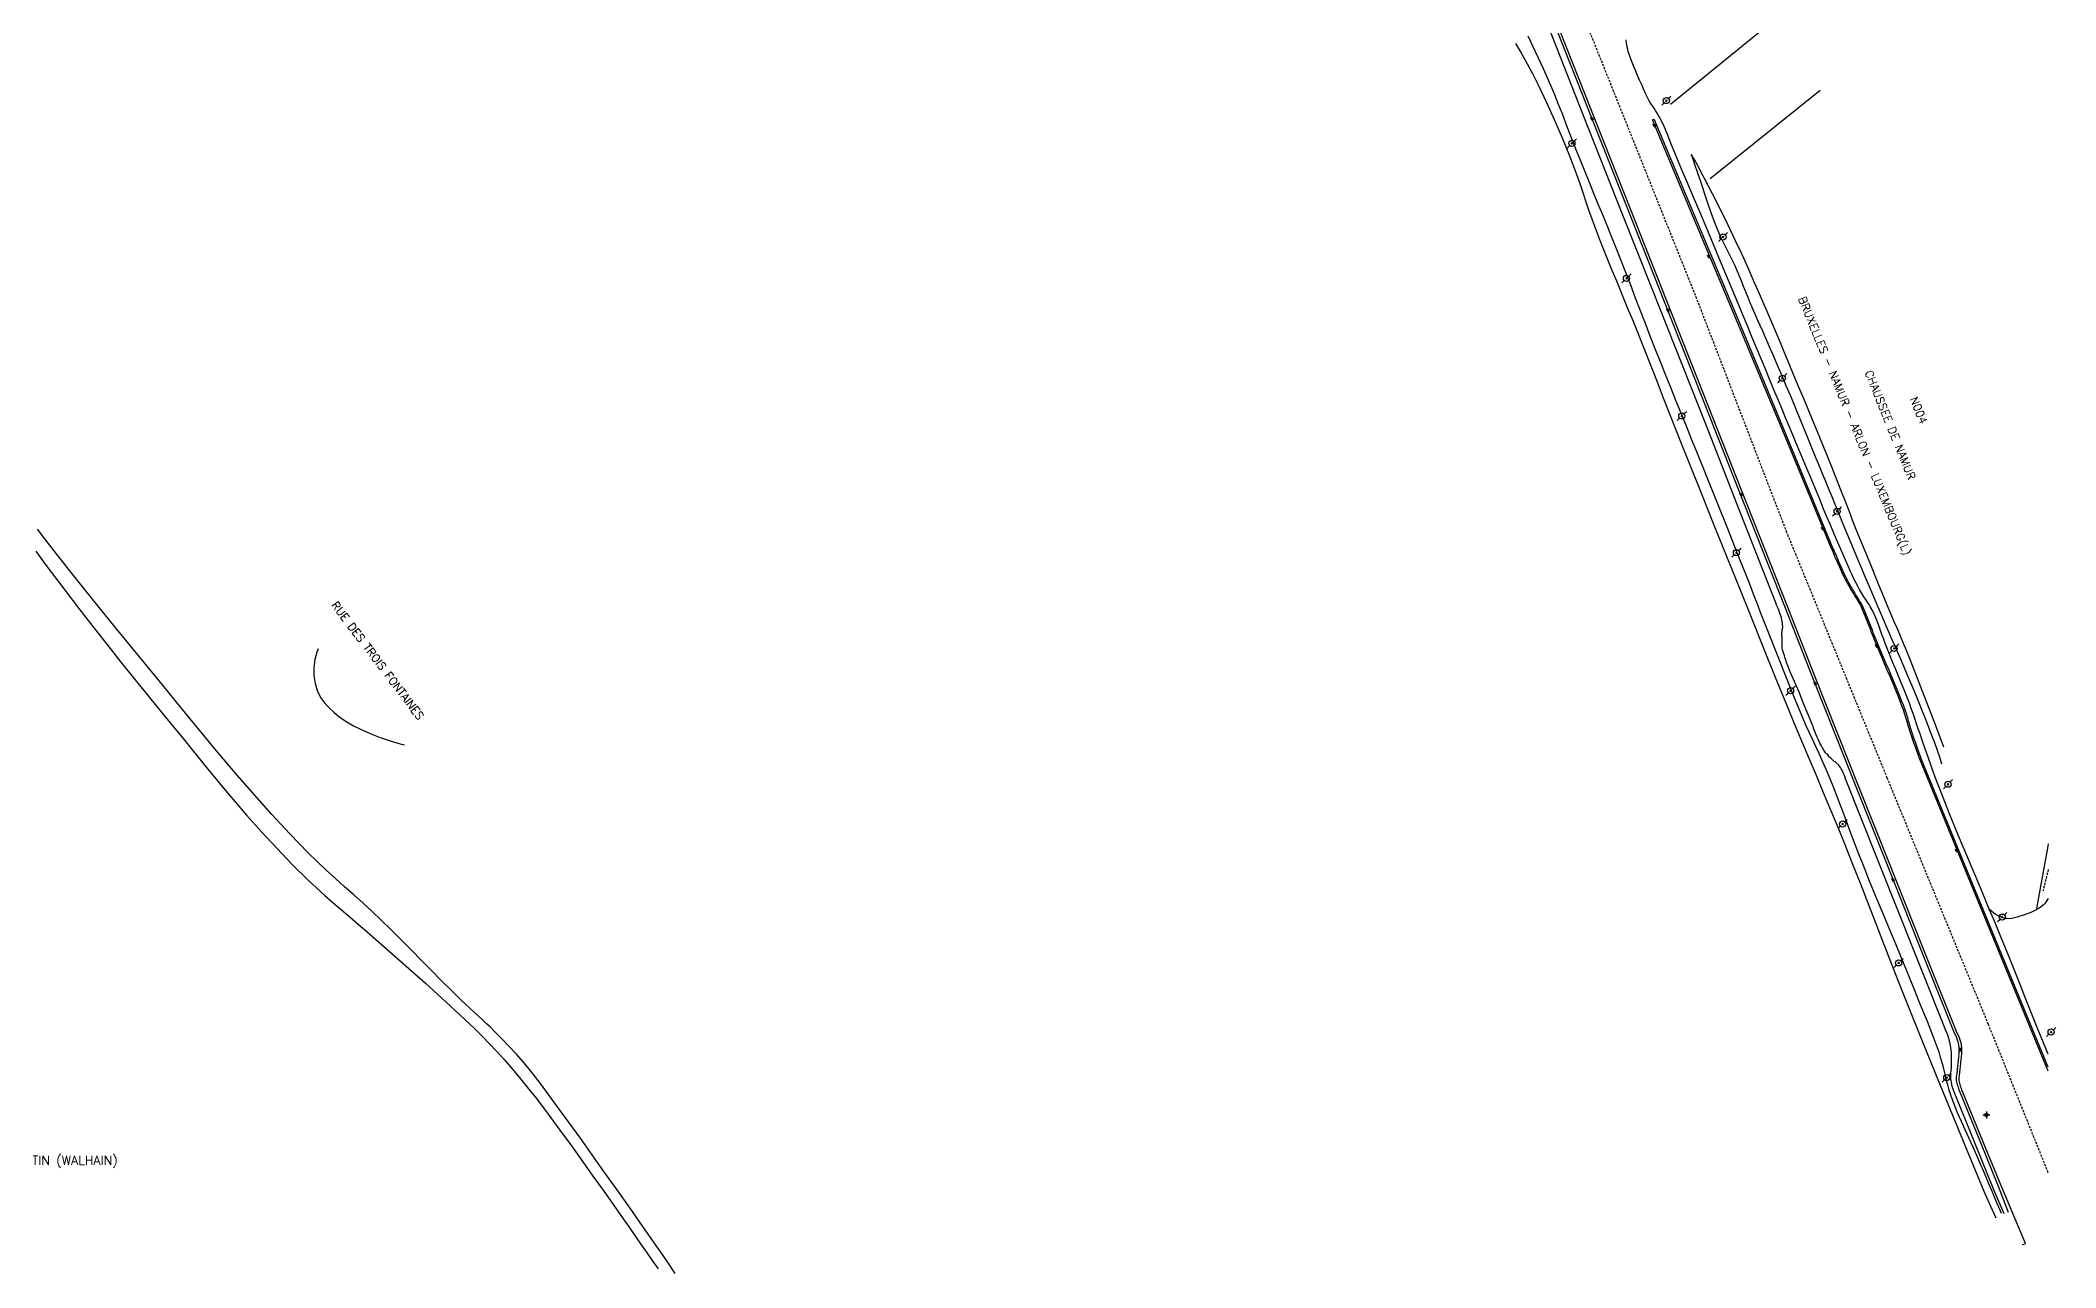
# Model space of a CAD drawing. Header units: millimetres. Extents: x 169000 to 170002, y 147000 to 148001.
# Drawn here: x 169560.9 to 170001.6, y 147230.6 to 147498.8 of the extents above; entities that cross this region are included whole.
import ezdxf
from ezdxf.enums import TextEntityAlignment as Align

# ---------------------------------------------------------------- set-up
doc = ezdxf.new("R2010")
doc.units = ezdxf.units.MM
doc.linetypes.add('DASHED', pattern=[0.75, 0.5, -0.25])
doc.layers.get('0').update_dxf_attribs({"linetype": 'CONTINUOUS'})
for name, color, linetype in [('W0001', 6, 'DASHED'), ('W0004', 5, 'CONTINUOUS'), ('W0008', 7, 'CONTINUOUS'), ('W0017', 7, 'CONTINUOUS'), ('W0071', 7, 'CONTINUOUS'), ('W0112', 1, 'DASHED'), ('W0211', 2, 'CONTINUOUS'), ('W0214', 2, 'CONTINUOUS'), ('W0330', 7, 'CONTINUOUS'), ('W0401', 7, 'CONTINUOUS'), ('W0473', 7, 'CONTINUOUS'), ('W0510', 5, 'CONTINUOUS'), ('W0853', 7, 'CONTINUOUS'), ('W0980', 7, 'CONTINUOUS'), ('W0989', 7, 'CONTINUOUS'), ('W0990', 7, 'CONTINUOUS')]:
    doc.layers.add(name, color=color, linetype=linetype)
doc.styles.get("Standard").update_dxf_attribs({"font": 'romans.shx', "width": 0.85})

# ---------------------------------------------------------------- blocks, each defined once
blk = doc.blocks.new('T473')
for p, q in [((-0.166667, 0.166667), (0.166667, -0.166667)), ((-0.166667, -0.166667), (0.166667, 0.166667)), ((0.500001, 0.500001), (1.000002, 1.000002)), ((-1.000002, -1.000002), (-0.500001, -0.500001))]:
    blk.add_line(p, q)
blk.add_ellipse((0, 0), major_axis=(0.471405, 0.471405), ratio=1, start_param=5.4977871438, end_param=11.780972451)
blk = doc.blocks.new('T401')
for p, q in [((-0.3, 0.3), (0, 0.3)), ((-0.3, -0.25), (-0.3, 0.3)), ((-0.3, 0.15), (0, 0.15)), ((-0.3, 0), (0, 0)), ((0, 0.3), (0, -0.25)), ((-0.3, -0.15), (0, -0.15)), ((-0.3, -0.25), (-0.3, -0.3)), ((-0.3, -0.3), (0, -0.3)), ((0, -0.3), (0, -0.25))]:
    blk.add_line(p, q)
blk = doc.blocks.new('T853')
for p, q in [((-0.75, 0), (0.75, 0)), ((0, 0.75), (0, -0.75))]:
    blk.add_line(p, q)
blk.add_ellipse((0, 0), major_axis=(-0.265, 0.265), ratio=1, start_param=3.926991, end_param=10.210176)

msp = doc.modelspace()

# ---------------------------------------------------------------- linework, layer by layer
at = {"layer": 'W0001'}
msp.add_lwpolyline([(170000, 147251.35), (169986.93, 147283.75), (169964.81, 147337.57), (169942.87, 147391.2), (169923.15, 147442.32), (169892.78, 147518.04), (169887.83, 147530.19), (169856.15, 147607.84), (169831.59, 147667.6)], dxfattribs=at)
at = {"layer": 'W0004'}
for points in [[(169979.49, 147281.83), (169971.82, 147300.9), (169964.38, 147319.62), (169958.15, 147335.3), (169948.49, 147359.52), (169942.57, 147374.68), (169932.35, 147400.53), (169922.94, 147424.29), (169907.99, 147462.15), (169893.99, 147497.46), (169883.27, 147524.52)], [(169980.07, 147281.83), (169972.4, 147300.9), (169964.96, 147319.62), (169958.73, 147335.3), (169949.07, 147359.52), (169943.15, 147374.68), (169932.93, 147400.53), (169923.52, 147424.29), (169908.57, 147462.15), (169894.57, 147497.46), (169883.85, 147524.52)], [(169913.86, 147481.39), (169913.79, 147481.52), (169913.48, 147481.42)], [(169952.38, 147388.25), (169942.34, 147412.61), (169932.07, 147437.15), (169913.48, 147481.42)], [(169952.76, 147388.22), (169942.72, 147412.59), (169932.45, 147437.13), (169913.86, 147481.39)], [(169971.9, 147341.71), (169971.68, 147342.32), (169971.45, 147342.93), (169971.23, 147343.54), (169971.02, 147344.16), (169970.63, 147345.27), (169970.24, 147346.38), (169969.87, 147347.5), (169969.5, 147348.62), (169969.4, 147348.98), (169969.29, 147349.34), (169969.19, 147349.7), (169969.09, 147350.06), (169968.99, 147350.42), (169968.89, 147350.78), (169968.79, 147351.14), (169968.67, 147351.5), (169968.32, 147352.52), (169967.94, 147353.54), (169967.56, 147354.55), (169967.16, 147355.56), (169966.59, 147356.97), (169966, 147358.38), (169965.4, 147359.78), (169964.8, 147361.18), (169964.2, 147362.57), (169963.59, 147363.97), (169963, 147365.38), (169962.42, 147366.78), (169962.2, 147367.31), (169961.99, 147367.83), (169961.79, 147368.36), (169961.58, 147368.89), (169961.38, 147369.41), (169961.17, 147369.94), (169960.96, 147370.47), (169960.75, 147370.99), (169960.33, 147372.07), (169959.91, 147373.15), (169959.47, 147374.23), (169958.99, 147375.28), (169958.69, 147375.83), (169958.38, 147376.37), (169958.05, 147376.9), (169957.73, 147377.43), (169957.56, 147377.71), (169957.39, 147377.99), (169957.22, 147378.27), (169957.05, 147378.55), (169956.88, 147378.82), (169956.72, 147379.11), (169956.55, 147379.39), (169956.39, 147379.67), (169956.09, 147380.2), (169955.81, 147380.72), (169955.52, 147381.25), (169955.25, 147381.79), (169955.02, 147382.29), (169954.79, 147382.79), (169954.57, 147383.3), (169954.35, 147383.81), (169953.85, 147384.92), (169953.36, 147386.04), (169952.87, 147387.15), (169952.38, 147388.27)], [(169972.28, 147341.66), (169972.05, 147342.27), (169971.83, 147342.88), (169971.61, 147343.49), (169971.4, 147344.11), (169971.01, 147345.22), (169970.62, 147346.33), (169970.24, 147347.45), (169969.88, 147348.57), (169969.77, 147348.93), (169969.67, 147349.29), (169969.57, 147349.65), (169969.47, 147350.01), (169969.37, 147350.37), (169969.27, 147350.73), (169969.16, 147351.09), (169969.05, 147351.45), (169968.7, 147352.47), (169968.32, 147353.49), (169967.93, 147354.5), (169967.54, 147355.51), (169966.97, 147356.92), (169966.38, 147358.33), (169965.78, 147359.73), (169965.18, 147361.13), (169964.57, 147362.52), (169963.97, 147363.92), (169963.38, 147365.32), (169962.79, 147366.73), (169962.58, 147367.26), (169962.37, 147367.78), (169962.17, 147368.31), (169961.96, 147368.84), (169961.75, 147369.36), (169961.55, 147369.89), (169961.34, 147370.42), (169961.13, 147370.94), (169960.71, 147372.02), (169960.29, 147373.1), (169959.85, 147374.18), (169959.36, 147375.23), (169959.07, 147375.78), (169958.75, 147376.32), (169958.43, 147376.84), (169958.1, 147377.38), (169957.94, 147377.66), (169957.77, 147377.94), (169957.6, 147378.22), (169957.43, 147378.49), (169957.26, 147378.77), (169957.09, 147379.06), (169956.93, 147379.34), (169956.77, 147379.62), (169956.47, 147380.14), (169956.18, 147380.67), (169955.9, 147381.2), (169955.63, 147381.74), (169955.39, 147382.24), (169955.17, 147382.74), (169954.95, 147383.25), (169954.72, 147383.76), (169954.23, 147384.87), (169953.74, 147385.99), (169953.24, 147387.1), (169952.76, 147388.22)], [(170000, 147273.54), (169983.63, 147313.16), (169971.9, 147341.71)], [(170000, 147274.4), (169984.01, 147313.11), (169972.28, 147341.66)], [(169980.55, 147269.47), (169980.44, 147269.75), (169980.34, 147270.03), (169980.25, 147270.32), (169980.17, 147270.61), (169980.1, 147270.91), (169980.03, 147271.21), (169979.97, 147271.51), (169979.95, 147271.82), (169979.96, 147272.24), (169980, 147272.66), (169980.07, 147273.07), (169980.12, 147273.48), (169980.15, 147273.8), (169980.19, 147274.11), (169980.22, 147274.43), (169980.25, 147274.75), (169980.28, 147275.06), (169980.31, 147275.38), (169980.34, 147275.69), (169980.37, 147276.01), (169980.43, 147276.43), (169980.48, 147276.85), (169980.53, 147277.27), (169980.55, 147277.7), (169980.54, 147278.21), (169980.51, 147278.72), (169980.45, 147279.23), (169980.35, 147279.74), (169980.19, 147280.28), (169980, 147280.82), (169979.76, 147281.33), (169979.49, 147281.83)], [(169981.13, 147269.47), (169981.02, 147269.75), (169980.92, 147270.03), (169980.83, 147270.32), (169980.75, 147270.61), (169980.68, 147270.91), (169980.61, 147271.21), (169980.55, 147271.51), (169980.53, 147271.82), (169980.54, 147272.24), (169980.59, 147272.66), (169980.65, 147273.07), (169980.7, 147273.48), (169980.74, 147273.8), (169980.77, 147274.11), (169980.8, 147274.43), (169980.83, 147274.75), (169980.86, 147275.06), (169980.89, 147275.38), (169980.92, 147275.69), (169980.96, 147276.01), (169981.01, 147276.43), (169981.06, 147276.85), (169981.11, 147277.27), (169981.13, 147277.7), (169981.12, 147278.21), (169981.09, 147278.72), (169981.03, 147279.23), (169980.93, 147279.74), (169980.77, 147280.28), (169980.58, 147280.82), (169980.34, 147281.33), (169980.07, 147281.83)], [(169991.33, 147242.68), (169989.09, 147248.33), (169985.29, 147257.85), (169980.55, 147269.47)], [(169995.03, 147235.88), (169989.81, 147248.34), (169985.87, 147257.85), (169981.13, 147269.47)], [(169994.34, 147235.59), (169995.03, 147235.88)]]:
    msp.add_lwpolyline(points, dxfattribs=at)
at = {"layer": 'W0008'}
for points in [[(169940.57, 147375.51), (169937.62, 147383.08), (169931.97, 147397.38), (169925.09, 147414.91), (169920.07, 147427.62), (169913.38, 147444.52), (169906.85, 147460.99), (169898.33, 147482.5), (169885.16, 147515.95)], [(170000, 147277.26), (169998.43, 147280.95), (169997.55, 147283.11), (169996.68, 147285.27), (169995.82, 147287.44), (169994.97, 147289.61), (169994.13, 147291.78), (169993.28, 147293.95), (169992.42, 147296.12), (169991.55, 147298.28), (169990.67, 147300.42), (169989.79, 147302.56), (169988.9, 147304.7), (169988.01, 147306.83), (169987.11, 147308.97), (169986.22, 147311.1), (169985.32, 147313.24), (169984.44, 147315.38), (169982.43, 147320.18), (169980.41, 147324.98), (169978.41, 147329.79), (169976.49, 147334.62), (169975.52, 147337.2), (169974.57, 147339.79), (169973.65, 147342.39), (169972.73, 147344.99), (169972.34, 147346.11), (169971.96, 147347.22), (169971.58, 147348.34), (169971.2, 147349.46), (169970.82, 147350.58), (169970.44, 147351.7), (169970.04, 147352.81), (169969.63, 147353.92), (169969.06, 147355.41), (169968.47, 147356.89), (169967.87, 147358.37), (169967.26, 147359.85), (169966.65, 147361.32), (169966.04, 147362.79), (169965.43, 147364.27), (169964.84, 147365.75), (169964.42, 147366.82), (169964.03, 147367.9), (169963.64, 147368.98), (169963.25, 147370.07), (169962.85, 147371.15), (169962.43, 147372.22), (169961.98, 147373.28), (169961.48, 147374.32), (169961.28, 147374.72), (169961.05, 147375.1), (169960.82, 147375.48), (169960.58, 147375.86), (169960.33, 147376.23), (169960.09, 147376.6), (169959.85, 147376.97), (169959.62, 147377.35), (169959.18, 147378.08), (169958.75, 147378.81), (169958.33, 147379.55), (169957.93, 147380.3), (169957.5, 147381.15), (169957.1, 147382.02), (169956.7, 147382.89), (169956.31, 147383.76), (169955.28, 147386.08), (169954.27, 147388.41), (169953.27, 147390.75), (169952.28, 147393.09), (169951.54, 147394.83), (169950.81, 147396.56), (169950.09, 147398.31), (169949.37, 147400.05), (169948.65, 147401.79), (169947.92, 147403.53), (169947.2, 147405.27), (169946.48, 147407.01), (169945.7, 147408.88), (169944.91, 147410.75), (169944.13, 147412.61), (169943.35, 147414.48), (169942.56, 147416.34), (169941.78, 147418.21), (169941, 147420.08), (169940.22, 147421.94), (169939.22, 147424.36), (169938.21, 147426.77), (169937.21, 147429.19), (169936.21, 147431.6), (169935.21, 147434.02), (169934.21, 147436.44), (169933.21, 147438.85), (169932.2, 147441.26), (169930.1, 147446.29), (169928, 147451.31), (169925.89, 147456.32), (169923.78, 147461.34), (169922.42, 147464.56), (169921.06, 147467.79), (169919.69, 147471.01), (169918.33, 147474.23), (169917.54, 147476.14), (169916.78, 147478.05), (169915.98, 147479.96), (169915.1, 147481.82), (169914.8, 147482.37), (169914.48, 147482.91), (169914.15, 147483.44), (169913.81, 147483.97), (169913.68, 147484.17), (169913.54, 147484.38), (169913.4, 147484.58), (169913.26, 147484.78), (169913.12, 147484.98), (169912.98, 147485.19), (169912.85, 147485.39), (169912.73, 147485.61), (169912.29, 147486.45), (169911.88, 147487.3), (169911.5, 147488.17), (169911.11, 147489.04), (169910.65, 147490.08), (169910.18, 147491.12), (169909.73, 147492.17), (169909.3, 147493.22), (169908.99, 147493.99), (169908.69, 147494.76), (169908.41, 147495.53), (169908.16, 147496.33), (169908.04, 147496.82), (169907.95, 147497.32), (169907.87, 147497.82), (169907.78, 147498.32), (169907.73, 147498.62), (169907.69, 147498.92)], [(169955.56, 147337.78), (169955.42, 147338.17), (169955.26, 147338.55), (169955.09, 147338.92), (169954.9, 147339.29), (169954.73, 147339.59), (169954.54, 147339.89), (169954.34, 147340.18), (169954.12, 147340.45), (169953.98, 147340.59), (169953.83, 147340.73), (169953.68, 147340.86), (169953.52, 147340.98), (169953.37, 147341.1), (169953.21, 147341.23), (169953.06, 147341.35), (169952.91, 147341.48), (169952.67, 147341.71), (169952.43, 147341.94), (169952.2, 147342.18), (169951.97, 147342.42), (169951.77, 147342.63), (169951.57, 147342.83), (169951.37, 147343.05), (169951.19, 147343.27), (169950.9, 147343.71), (169950.63, 147344.16), (169950.38, 147344.63), (169950.13, 147345.09), (169949.9, 147345.57), (169949.67, 147346.07), (169949.46, 147346.56), (169949.25, 147347.06), (169949.11, 147347.41), (169948.97, 147347.76), (169948.84, 147348.11), (169948.7, 147348.47), (169948.57, 147348.82), (169948.44, 147349.18), (169948.3, 147349.53), (169948.17, 147349.88), (169947.53, 147351.46), (169946.88, 147353.04), (169946.22, 147354.61), (169945.57, 147356.19), (169945.22, 147357.02), (169944.86, 147357.84), (169944.5, 147358.67), (169944.15, 147359.49), (169943.79, 147360.32), (169943.45, 147361.15), (169943.11, 147361.98), (169942.79, 147362.82), (169942.66, 147363.2), (169942.54, 147363.58), (169942.43, 147363.96), (169942.31, 147364.34), (169942.18, 147364.75), (169942.04, 147365.17), (169941.92, 147365.59), (169941.84, 147366.03), (169941.81, 147366.23), (169941.8, 147366.44), (169941.8, 147366.64), (169941.81, 147366.85), (169941.82, 147367.05), (169941.83, 147367.26), (169941.84, 147367.46), (169941.84, 147367.67), (169941.83, 147367.84), (169941.82, 147368.02), (169941.8, 147368.2), (169941.79, 147368.38), (169941.77, 147368.56), (169941.76, 147368.74), (169941.76, 147368.92), (169941.76, 147369.1), (169941.77, 147369.31), (169941.79, 147369.51), (169941.82, 147369.71), (169941.85, 147369.91), (169941.89, 147370.11), (169941.91, 147370.31), (169941.93, 147370.51), (169941.94, 147370.72), (169941.92, 147371.09), (169941.88, 147371.45), (169941.83, 147371.82), (169941.76, 147372.18), (169941.66, 147372.6), (169941.54, 147373.01), (169941.4, 147373.42), (169941.25, 147373.82), (169941.09, 147374.25), (169940.91, 147374.67), (169940.72, 147375.09), (169940.52, 147375.51)], [(169977.75, 147282.09), (169966.23, 147310.91), (169955.51, 147337.8)], [(169979.39, 147269.2), (169979.15, 147269.82), (169978.95, 147270.46), (169978.81, 147271.11), (169978.71, 147271.77), (169978.68, 147272.38), (169978.72, 147273), (169978.77, 147273.61), (169978.81, 147274.22), (169978.82, 147274.57), (169978.84, 147274.93), (169978.85, 147275.29), (169978.86, 147275.65), (169978.87, 147276.01), (169978.88, 147276.37), (169978.87, 147276.73), (169978.86, 147277.09), (169978.83, 147277.61), (169978.79, 147278.13), (169978.73, 147278.65), (169978.63, 147279.16), (169978.46, 147279.91), (169978.25, 147280.66), (169978.01, 147281.39), (169977.73, 147282.11)], [(169990.38, 147242.38), (169988.12, 147247.61), (169982.82, 147260.6), (169979.39, 147269.2)]]:
    msp.add_lwpolyline(points, dxfattribs=at)
at = {"layer": 'W0017'}
msp.add_lwpolyline([(170000, 147311.3), (169999.83, 147311.03), (169999.58, 147310.63), (169999.31, 147310.25), (169998.99, 147309.91), (169998.52, 147309.51), (169998.01, 147309.16), (169997.49, 147308.85), (169996.95, 147308.57), (169996.17, 147308.21), (169995.38, 147307.9), (169994.58, 147307.63), (169993.77, 147307.38), (169993.2, 147307.21), (169992.63, 147307.04), (169992.05, 147306.91), (169991.45, 147306.85), (169991.02, 147306.87), (169990.59, 147306.92), (169990.17, 147307.02), (169989.76, 147307.16), (169989.05, 147307.48), (169988.37, 147307.87), (169987.74, 147308.33), (169987.15, 147308.85)], dxfattribs=at)
at = {"layer": 'W0071'}
for points in [[(169699.74, 147229.36), (169698.34, 147231.42), (169696.94, 147233.48), (169695.52, 147235.53), (169692.7, 147239.57), (169689.87, 147243.6), (169687.03, 147247.62), (169684.17, 147251.64), (169681.6, 147255.26), (169679.02, 147258.88), (169676.42, 147262.49), (169673.78, 147266.07), (169672.03, 147268.45), (169670.27, 147270.82), (169668.47, 147273.17), (169666.61, 147275.46), (169665.06, 147277.23), (169663.46, 147278.95), (169661.83, 147280.64), (169660.18, 147282.31), (169659.32, 147283.16), (169658.44, 147283.99), (169657.55, 147284.81), (169656.65, 147285.63), (169655.76, 147286.44), (169654.87, 147287.25), (169653.98, 147288.08), (169653.1, 147288.91), (169650.87, 147291.09), (169648.66, 147293.3), (169646.47, 147295.51), (169644.29, 147297.74), (169642.1, 147299.97), (169639.91, 147302.18), (169637.7, 147304.38), (169635.46, 147306.56), (169633.48, 147308.42), (169631.48, 147310.24), (169629.46, 147312.05), (169627.44, 147313.85), (169625.42, 147315.66), (169623.41, 147317.48), (169621.43, 147319.34), (169619.5, 147321.24), (169615.48, 147325.37), (169611.57, 147329.6), (169607.73, 147333.9), (169603.93, 147338.23), (169599.78, 147343.09), (169595.7, 147348.02), (169591.66, 147352.98), (169587.62, 147357.93), (169582.6, 147364.06), (169577.59, 147370.2), (169572.6, 147376.35), (169567.64, 147382.53), (169565.78, 147384.88), (169563.94, 147387.23), (169562.1, 147389.59), (169560.27, 147391.96)], [(169559.89, 147387.17), (169561.05, 147385.62), (169562.21, 147384.07), (169563.37, 147382.53), (169566.37, 147378.59), (169569.36, 147374.66), (169572.38, 147370.74), (169575.42, 147366.84), (169578.52, 147362.95), (169581.65, 147359.07), (169584.8, 147355.21), (169587.95, 147351.36), (169592.41, 147345.85), (169596.86, 147340.34), (169601.37, 147334.87), (169605.99, 147329.5), (169609.27, 147325.85), (169612.6, 147322.24), (169616, 147318.71), (169619.5, 147315.27), (169621.28, 147313.59), (169623.09, 147311.96), (169624.93, 147310.35), (169626.79, 147308.77), (169628.65, 147307.19), (169630.52, 147305.61), (169632.37, 147304.02), (169634.2, 147302.41), (169639.66, 147297.58), (169645.12, 147292.74), (169650.53, 147287.85), (169655.84, 147282.84), (169657.51, 147281.19), (169659.15, 147279.52), (169660.76, 147277.82), (169662.34, 147276.09), (169664.16, 147273.99), (169665.94, 147271.87), (169667.68, 147269.71), (169669.39, 147267.53), (169671.99, 147264.12), (169674.53, 147260.67), (169677.03, 147257.2), (169679.53, 147253.72), (169681.76, 147250.62), (169683.97, 147247.5), (169686.17, 147244.38), (169688.37, 147241.25), (169689.64, 147239.43), (169690.92, 147237.61), (169692.19, 147235.79), (169693.46, 147233.96), (169694.72, 147232.14), (169695.99, 147230.31)]]:
    msp.add_lwpolyline(points, dxfattribs=at)
at = {"layer": 'W0112'}
msp.add_lwpolyline([(170000, 147317.61), (169998.86, 147312.98)], dxfattribs=at)
at = {"layer": 'W0211'}
for points in [[(169883.5, 147498.14), (169884.81, 147495.91), (169886.08, 147493.65), (169887.29, 147491.37), (169888.46, 147489.06), (169890.29, 147485.24), (169892.04, 147481.38), (169893.7, 147477.49), (169895.3, 147473.57), (169896.05, 147471.63), (169896.77, 147469.67), (169897.46, 147467.7), (169898.13, 147465.73), (169898.8, 147463.75), (169899.48, 147461.78), (169900.17, 147459.82), (169900.9, 147457.86), (169902.03, 147454.94), (169903.18, 147452.03), (169904.36, 147449.12), (169905.55, 147446.23), (169906.75, 147443.33), (169907.95, 147440.43), (169909.13, 147437.54), (169910.31, 147434.63), (169911.69, 147431.15), (169913.08, 147427.66), (169914.45, 147424.17), (169915.82, 147420.68), (169917.19, 147417.19), (169918.56, 147413.71), (169919.94, 147410.22), (169921.33, 147406.73), (169924.14, 147399.72), (169926.97, 147392.72), (169929.8, 147385.72), (169932.63, 147378.71), (169935.19, 147372.35), (169937.74, 147365.99), (169940.31, 147359.64), (169942.89, 147353.29), (169944.46, 147349.51), (169946.04, 147345.74), (169947.63, 147341.97), (169949.22, 147338.2), (169950.81, 147334.43), (169952.39, 147330.66), (169953.96, 147326.88), (169955.51, 147323.1), (169957.23, 147318.78), (169958.94, 147314.46), (169960.62, 147310.13), (169962.29, 147305.8), (169963.96, 147301.47), (169965.64, 147297.13), (169967.34, 147292.81), (169969.05, 147288.49), (169972.19, 147280.7), (169975.37, 147272.92), (169978.57, 147265.16), (169981.79, 147257.39), (169983.17, 147254.04), (169984.55, 147250.69), (169985.95, 147247.35), (169987.39, 147244.02), (169988.51, 147241.5)], [(169977.17, 147344.31), (169975.34, 147349.22), (169973.47, 147354.11), (169971.57, 147358.99), (169969.63, 147363.86), (169968.99, 147365.44), (169968.34, 147367.02), (169967.68, 147368.59), (169967.01, 147370.17), (169966.34, 147371.74), (169965.68, 147373.32), (169965.02, 147374.89), (169964.36, 147376.47), (169962.76, 147380.33), (169961.17, 147384.19), (169959.59, 147388.06), (169958.03, 147391.93), (169957.22, 147393.95), (169956.43, 147395.97), (169955.64, 147397.99), (169954.86, 147400.02), (169954.07, 147402.04), (169953.28, 147404.06), (169952.48, 147406.08), (169951.67, 147408.1), (169950.08, 147412), (169948.46, 147415.89), (169946.82, 147419.77), (169945.19, 147423.66), (169943.12, 147428.6), (169941.05, 147433.55), (169938.96, 147438.49), (169936.84, 147443.41), (169935.56, 147446.32), (169934.27, 147449.22), (169932.96, 147452.11), (169931.62, 147454.99), (169929.97, 147458.42), (169928.3, 147461.84), (169926.59, 147465.25), (169924.84, 147468.63), (169924.13, 147469.95), (169923.41, 147471.27), (169922.68, 147472.58), (169921.93, 147473.88)]]:
    msp.add_lwpolyline(points, dxfattribs=at)
at = {"layer": 'W0214'}
for points in [[(169989.79, 147242.47), (169989.48, 147243.18), (169988.86, 147244.6), (169988.24, 147246.03), (169987.64, 147247.47), (169987.04, 147248.9), (169986.43, 147250.34), (169985.83, 147251.77), (169985.22, 147253.21), (169984.39, 147255.09), (169983.55, 147256.96), (169982.69, 147258.82), (169981.84, 147260.69), (169981, 147262.56), (169980.19, 147264.45), (169979.42, 147266.36), (169978.71, 147268.29), (169978.34, 147269.42), (169978.01, 147270.56), (169977.71, 147271.71), (169977.43, 147272.86), (169977.15, 147274.02), (169976.86, 147275.17), (169976.54, 147276.31), (169976.19, 147277.44), (169974.94, 147280.95), (169973.58, 147284.41), (169972.17, 147287.85), (169970.77, 147291.29), (169969.38, 147294.7), (169967.99, 147298.1), (169966.57, 147301.5), (169965.16, 147304.9), (169963.74, 147308.29), (169962.33, 147311.69), (169960.94, 147315.09), (169959.57, 147318.51), (169958.6, 147320.97), (169957.66, 147323.44), (169956.72, 147325.92), (169955.8, 147328.4), (169954.87, 147330.87), (169953.92, 147333.34), (169952.95, 147335.81), (169951.95, 147338.26), (169951.28, 147339.83), (169950.58, 147341.39), (169949.87, 147342.95), (169949.15, 147344.5), (169948.43, 147346.06), (169947.71, 147347.61), (169947.01, 147349.17), (169946.32, 147350.74), (169944.43, 147355.3), (169942.58, 147359.87), (169940.77, 147364.46), (169938.96, 147369.05), (169938.1, 147371.23), (169937.25, 147373.4), (169936.4, 147375.58), (169935.55, 147377.75), (169934.71, 147379.93), (169933.86, 147382.11), (169933.01, 147384.28), (169932.15, 147386.46), (169929.91, 147392.06), (169927.66, 147397.66), (169925.4, 147403.26), (169923.15, 147408.85), (169922.01, 147411.67), (169920.87, 147414.48), (169919.73, 147417.29), (169918.59, 147420.11), (169917.45, 147422.92), (169916.31, 147425.74), (169915.18, 147428.56), (169914.07, 147431.38), (169912.98, 147434.15), (169911.9, 147436.93), (169910.84, 147439.71), (169909.77, 147442.49), (169908.71, 147445.27), (169907.64, 147448.05), (169906.56, 147450.83), (169905.46, 147453.6), (169904.52, 147455.96), (169903.56, 147458.31), (169902.59, 147460.66), (169901.61, 147463.01), (169900.64, 147465.36), (169899.67, 147467.71), (169898.7, 147470.06), (169897.75, 147472.41), (169896.93, 147474.47), (169896.13, 147476.54), (169895.33, 147478.61), (169894.54, 147480.68), (169893.75, 147482.75), (169892.93, 147484.81), (169892.1, 147486.87), (169891.24, 147488.91), (169889.64, 147492.54), (169887.98, 147496.15), (169886.27, 147499.73)], [(169921.98, 147473.85), (169922.67, 147471.75), (169923.36, 147469.64), (169924.07, 147467.55), (169924.78, 147465.45), (169925.52, 147463.3), (169926.25, 147461.14), (169927.02, 147458.99), (169927.86, 147456.88), (169928.26, 147455.99), (169928.67, 147455.11), (169929.11, 147454.24), (169929.56, 147453.37), (169930, 147452.51), (169930.45, 147451.64), (169930.88, 147450.77), (169931.29, 147449.89), (169931.82, 147448.7), (169932.33, 147447.51), (169932.82, 147446.31), (169933.31, 147445.11), (169933.79, 147443.9), (169934.28, 147442.7), (169934.77, 147441.5), (169935.28, 147440.31), (169935.82, 147439.05), (169936.37, 147437.8), (169936.92, 147436.55), (169937.48, 147435.3), (169938.04, 147434.05), (169938.59, 147432.8), (169939.14, 147431.55), (169939.69, 147430.29), (169940.68, 147428), (169941.66, 147425.7), (169942.63, 147423.39), (169943.6, 147421.09), (169945.01, 147417.7), (169946.41, 147414.31), (169947.81, 147410.91), (169949.2, 147407.52), (169949.89, 147405.83), (169950.58, 147404.15), (169951.27, 147402.47), (169951.96, 147400.78), (169952.65, 147399.1), (169953.34, 147397.41), (169954.03, 147395.73), (169954.72, 147394.05), (169956.02, 147390.9), (169957.32, 147387.76), (169958.63, 147384.62), (169959.94, 147381.49), (169961.11, 147378.76), (169962.28, 147376.03), (169963.46, 147373.31), (169964.64, 147370.59), (169965.23, 147369.22), (169965.83, 147367.86), (169966.42, 147366.49), (169967.02, 147365.12), (169967.62, 147363.76), (169968.21, 147362.39), (169968.8, 147361.02), (169969.38, 147359.64), (169970.73, 147356.41), (169972.08, 147353.16), (169973.39, 147349.91), (169974.65, 147346.63), (169975.18, 147345.16), (169975.7, 147343.69), (169976.19, 147342.21), (169976.67, 147340.73)]]:
    msp.add_lwpolyline(points, dxfattribs=at)
at = {"layer": 'W0330'}
for points in [[(169943.76, 147506.17), (169917.37, 147484.8)], [(169926.05, 147468.61), (169950.11, 147487.93)], [(170000, 147323.22), (169999.9, 147322.74), (169997.43, 147309.1)]]:
    msp.add_lwpolyline(points, dxfattribs=at)
at = {"layer": 'W0510'}
msp.add_lwpolyline([(169621.7, 147365.81), (169621.39, 147365.12), (169620.95, 147363.48), (169620.75, 147361.74), (169620.75, 147359.99), (169620.99, 147358.25), (169621.5, 147356.55), (169622.19, 147355.21), (169623.08, 147354.01), (169624.1, 147352.94), (169625.17, 147351.93), (169626.5, 147350.85), (169627.93, 147349.89), (169629.42, 147349.03), (169630.94, 147348.25), (169633.05, 147347.29), (169635.22, 147346.47), (169637.41, 147345.74), (169639.62, 147345.08), (169640.52, 147344.85)], dxfattribs=at)

# ---------------------------------------------------------------- block references
at = {"layer": 'W0401'}
for p, rotation in [((169900.39, 147481.72), 21.61587213902021), ((169914.01, 147480.26), 25.46145988703415), ((169925.87, 147451.66), 22.78203131715151), ((169916.97, 147439.88), 21.57989070247258), ((169932.96, 147399.57), 21.44519937203993), ((169950.79, 147392.21), 23.00535118225424), ((169962.62, 147366.53), 20.35531974655933), ((169949.17, 147358.33), 22.86219041725078), ((169980.12, 147321.84), 22.86647977604954), ((169966.2, 147315.38), 21.73649327976263), ((169980.93, 147278.3), 5.616563819615541)]:
    msp.add_blockref('T401', p, dxfattribs=dict(at, rotation=rotation))
at = {"layer": 'W0473'}
for p in [(169916.49, 147485.63), (169895.83, 147476.27), (169928.87, 147455.82), (169907.76, 147446.79), (169941.84, 147424.97), (169919.87, 147416.72), (169953.82, 147395.86), (169931.82, 147386.86), (169966.3, 147365.9), (169943.65, 147356.67), (169978.08, 147336.24), (169955.05, 147327.56), (169989.93, 147307.21), (169967.28, 147297.19), (170000.63, 147282.09), (169977.8, 147272.12)]:
    msp.add_blockref('T473', p, dxfattribs=at)
at = {"layer": 'W0853'}
msp.add_blockref('T853', (169986.48, 147263.97), dxfattribs=at)

# ---------------------------------------------------------------- texts
at = {"layer": 'W0980'}
msp.add_text('NIL-SAINT-VINCENT-SAINT-MARTIN (WALHAIN)', height=2, dxfattribs=at).set_placement((169546.68, 147253.93), align=Align.MIDDLE)
at = {"layer": 'W0989'}
for s, rotation, p in [('BRUXELLES - NAMUR - ARLON - LUXEMBOURG(L)', 292.3947, (169957.69, 147414.56)), ('CHAUSSEE DE NAMUR', 292.0725, (169965.45, 147414.76)), ('RUE DES TROIS FONTAINES', 307.131, (169634.69, 147363.27))]:
    msp.add_text(s, height=1.75, rotation=rotation, dxfattribs=at).set_placement(p, align=Align.MIDDLE_CENTER)
at = {"layer": 'W0990'}
msp.add_text('N004', height=1.75, rotation=292.1661, dxfattribs=at).set_placement((169971.68, 147417.94), align=Align.MIDDLE_CENTER)

doc.saveas('drawing.dxf')
